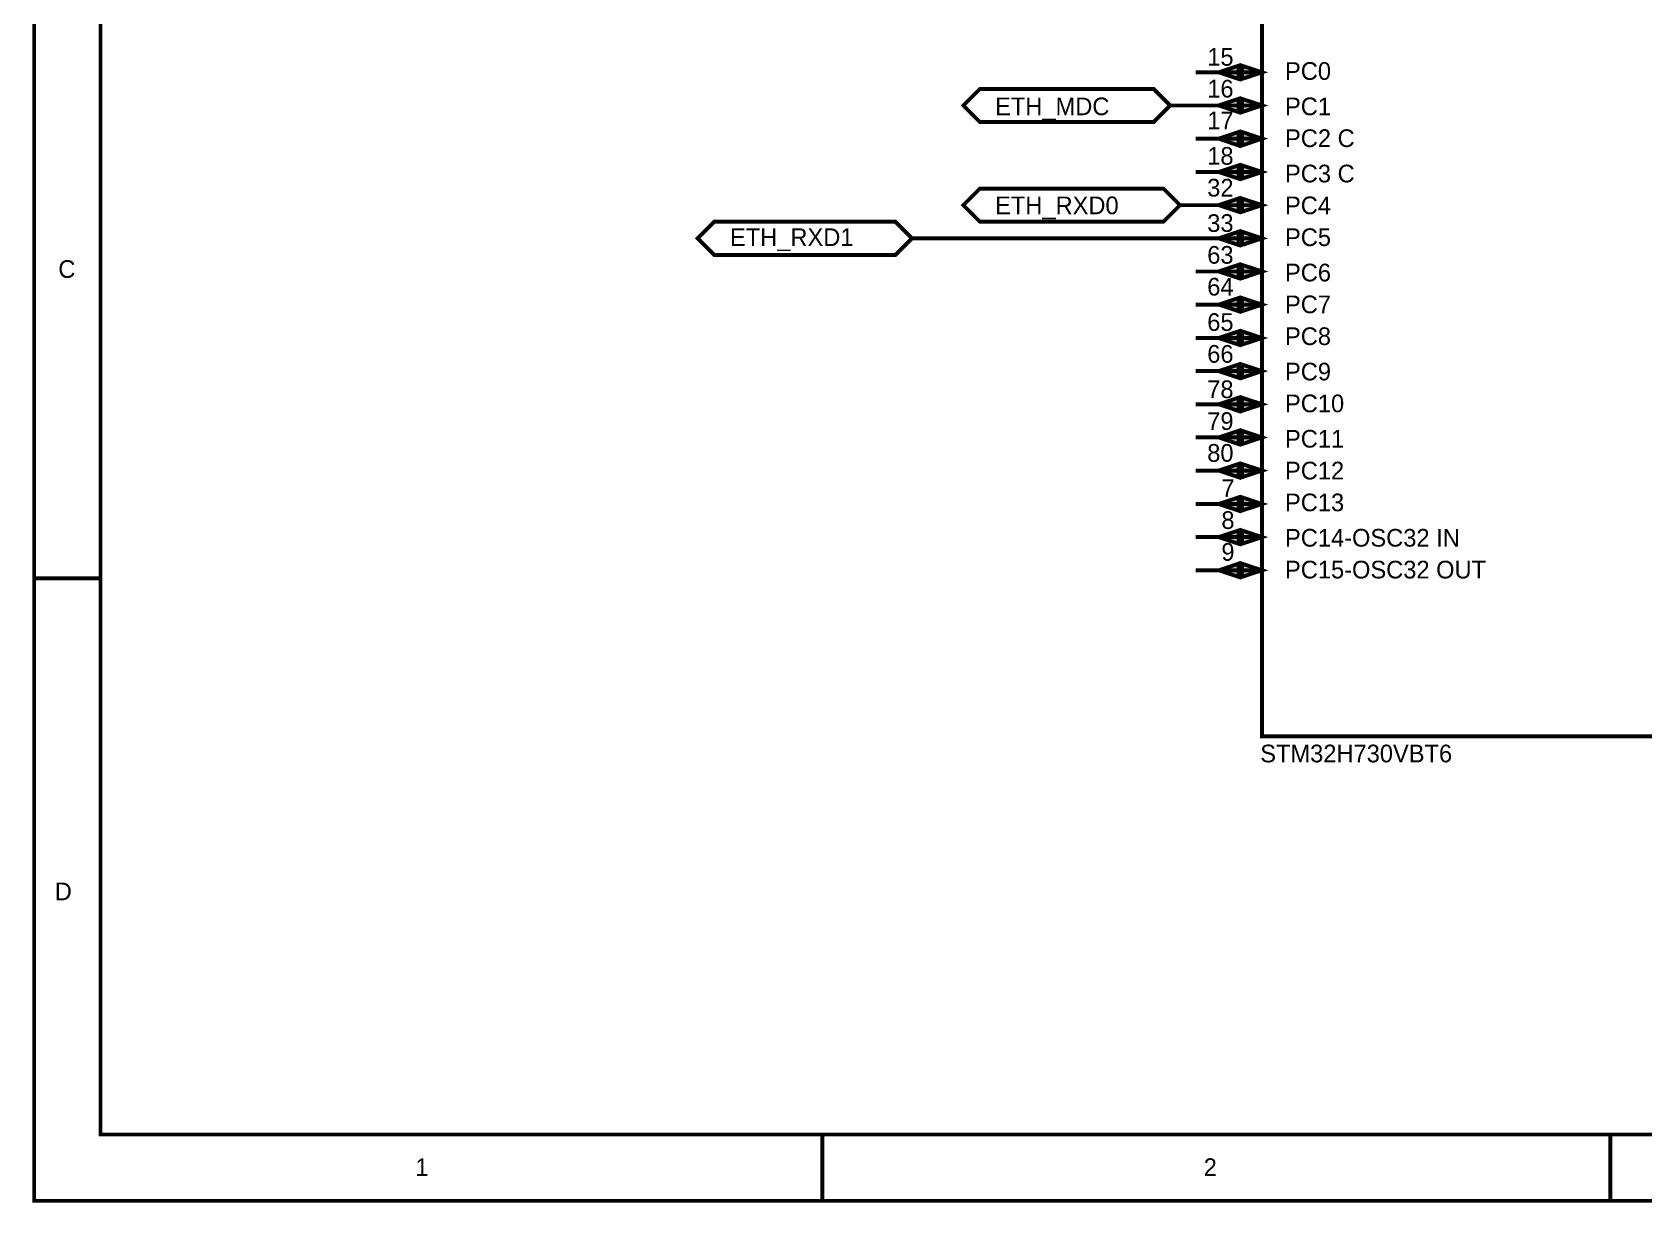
# Model space of a CAD drawing. Header units: inches. Extents: x 0 to 9.5, y -0.01 to 7.51.
# Drawn here: x -0.004 to 4.851, y -0.006 to 3.521 of the extents above; entities that cross this region are included whole.
import ezdxf

# ---------------------------------------------------------------- set-up
doc = ezdxf.new("R2010")
doc.units = ezdxf.units.IN
doc.header["$MEASUREMENT"] = 0
doc.layers.add('Sheet', color=255, linetype='Continuous')

msp = doc.modelspace()

# ---------------------------------------------------------------- linework, layer by layer
at = {"layer": 'Sheet'}
for points in [[(0.002, 7.5, 0.0118, 0.0118, 0), (9.4987, 7.5, 0.0118, 0.0118, 0), (9.4987, 0, 0.0118, 0.0118, 0), (0.002, 0, 0.0118, 0.0118, 0), (0.002, 7.5, 0.0118, 0.0118, 0)], [(0.002, 7.5, 0.0039, 0.0039, 0), (0.002, 0, 0.0039, 0.0039, 0), (9.4987, 0, 0.0039, 0.0039, 0), (9.4987, 7.5, 0.0039, 0.0039, 0), (0.002, 7.5, 0.0039, 0.0039, 0), (0.002, 7.5, 0.0039, 0.0039, 0)], [(0.2017, 7.2996, 0.0118, 0.0118, 0), (9.299, 7.2996, 0.0118, 0.0118, 0), (9.299, 0.1998, 0.0118, 0.0118, 0), (0.2017, 0.1998, 0.0118, 0.0118, 0), (0.2017, 7.2996, 0.0118, 0.0118, 0)], [(0.2017, 7.2996, 0.0039, 0.0039, 0), (0.2017, 0.1998, 0.0039, 0.0039, 0), (9.299, 0.1998, 0.0039, 0.0039, 0), (9.299, 7.2996, 0.0039, 0.0039, 0), (0.2017, 7.2996, 0.0039, 0.0039, 0), (0.2017, 7.2996, 0.0039, 0.0039, 0)], [(3.701, 6.8994, 0.0118, 0.0118, 0), (5.7997, 6.8994, 0.0118, 0.0118, 0), (5.7997, 1.3996, 0.0118, 0.0118, 0), (3.701, 1.3996, 0.0118, 0.0118, 0), (3.701, 6.8994, 0.0118, 0.0118, 0)], [(3.701, 6.8994, 0.0039, 0.0039, 0), (3.701, 1.3996, 0.0039, 0.0039, 0), (5.7997, 1.3996, 0.0039, 0.0039, 0), (5.7997, 6.8994, 0.0039, 0.0039, 0), (3.701, 6.8994, 0.0039, 0.0039, 0), (3.701, 6.8994, 0.0039, 0.0039, 0)], [(3.6304, 3.4197, 0.0118, 0.0118, 0), (3.6304, 3.3798, 0.0118, 0.0118, 0), (3.5705, 3.3998, 0.0118, 0.0118, 0), (3.6304, 3.4197, 0.0118, 0.0118, 0)], [(3.6304, 3.4197, 0.0039, 0.0039, 0), (3.6304, 3.3798, 0.0039, 0.0039, 0), (3.5705, 3.3998, 0.0039, 0.0039, 0), (3.6304, 3.4197, 0.0039, 0.0039, 0)], [(3.6404, 3.4197, 0.0118, 0.0118, 0), (3.701, 3.3998, 0.0118, 0.0118, 0), (3.6404, 3.3798, 0.0118, 0.0118, 0), (3.6404, 3.4197, 0.0118, 0.0118, 0)], [(3.6404, 3.4197, 0.0039, 0.0039, 0), (3.701, 3.3998, 0.0039, 0.0039, 0), (3.6404, 3.3798, 0.0039, 0.0039, 0), (3.6404, 3.4197, 0.0039, 0.0039, 0)], [(2.8509, 3.25, 0.0118, 0.0118, 0), (2.801, 3.2999, 0.0118, 0.0118, 0), (2.8509, 3.3498, 0.0118, 0.0118, 0), (3.3741, 3.3498, 0.0118, 0.0118, 0), (3.424, 3.2999, 0.0118, 0.0118, 0), (3.3741, 3.25, 0.0118, 0.0118, 0), (2.8509, 3.25, 0.0118, 0.0118, 0)], [(2.8509, 3.25, 0.0039, 0.0039, 0), (2.801, 3.2999, 0.0039, 0.0039, 0), (2.8509, 3.3498, 0.0039, 0.0039, 0), (3.3741, 3.3498, 0.0039, 0.0039, 0), (3.424, 3.2999, 0.0039, 0.0039, 0), (3.3741, 3.25, 0.0039, 0.0039, 0), (2.8509, 3.25, 0.0039, 0.0039, 0)], [(3.6304, 3.3199, 0.0118, 0.0118, 0), (3.6304, 3.2799, 0.0118, 0.0118, 0), (3.5705, 3.2999, 0.0118, 0.0118, 0), (3.6304, 3.3199, 0.0118, 0.0118, 0)], [(3.6304, 3.3199, 0.0039, 0.0039, 0), (3.6304, 3.2799, 0.0039, 0.0039, 0), (3.5705, 3.2999, 0.0039, 0.0039, 0), (3.6304, 3.3199, 0.0039, 0.0039, 0)], [(3.6404, 3.3199, 0.0118, 0.0118, 0), (3.701, 3.2999, 0.0118, 0.0118, 0), (3.6404, 3.2799, 0.0118, 0.0118, 0), (3.6404, 3.3199, 0.0118, 0.0118, 0)], [(3.6404, 3.3199, 0.0039, 0.0039, 0), (3.701, 3.2999, 0.0039, 0.0039, 0), (3.6404, 3.2799, 0.0039, 0.0039, 0), (3.6404, 3.3199, 0.0039, 0.0039, 0)], [(3.6304, 3.22, 0.0118, 0.0118, 0), (3.6304, 3.1794, 0.0118, 0.0118, 0), (3.5705, 3.2, 0.0118, 0.0118, 0), (3.6304, 3.22, 0.0118, 0.0118, 0)], [(3.6304, 3.22, 0.0039, 0.0039, 0), (3.6304, 3.1794, 0.0039, 0.0039, 0), (3.5705, 3.2, 0.0039, 0.0039, 0), (3.6304, 3.22, 0.0039, 0.0039, 0)], [(3.6404, 3.22, 0.0118, 0.0118, 0), (3.701, 3.2, 0.0118, 0.0118, 0), (3.6404, 3.1794, 0.0118, 0.0118, 0), (3.6404, 3.22, 0.0118, 0.0118, 0)], [(3.6404, 3.22, 0.0039, 0.0039, 0), (3.701, 3.2, 0.0039, 0.0039, 0), (3.6404, 3.1794, 0.0039, 0.0039, 0), (3.6404, 3.22, 0.0039, 0.0039, 0)], [(3.6304, 3.1195, 0.0118, 0.0118, 0), (3.6304, 3.0795, 0.0118, 0.0118, 0), (3.5705, 3.0995, 0.0118, 0.0118, 0), (3.6304, 3.1195, 0.0118, 0.0118, 0)], [(3.6304, 3.1195, 0.0039, 0.0039, 0), (3.6304, 3.0795, 0.0039, 0.0039, 0), (3.5705, 3.0995, 0.0039, 0.0039, 0), (3.6304, 3.1195, 0.0039, 0.0039, 0)], [(3.6404, 3.1195, 0.0118, 0.0118, 0), (3.701, 3.0995, 0.0118, 0.0118, 0), (3.6404, 3.0795, 0.0118, 0.0118, 0), (3.6404, 3.1195, 0.0118, 0.0118, 0)], [(3.6404, 3.1195, 0.0039, 0.0039, 0), (3.701, 3.0995, 0.0039, 0.0039, 0), (3.6404, 3.0795, 0.0039, 0.0039, 0), (3.6404, 3.1195, 0.0039, 0.0039, 0)], [(2.8509, 2.9497, 0.0118, 0.0118, 0), (2.801, 2.9996, 0.0118, 0.0118, 0), (2.8509, 3.0495, 0.0118, 0.0118, 0), (3.4041, 3.0495, 0.0118, 0.0118, 0), (3.454, 2.9996, 0.0118, 0.0118, 0), (3.4041, 2.9497, 0.0118, 0.0118, 0), (2.8509, 2.9497, 0.0118, 0.0118, 0)], [(2.8509, 2.9497, 0.0039, 0.0039, 0), (2.801, 2.9996, 0.0039, 0.0039, 0), (2.8509, 3.0495, 0.0039, 0.0039, 0), (3.4041, 3.0495, 0.0039, 0.0039, 0), (3.454, 2.9996, 0.0039, 0.0039, 0), (3.4041, 2.9497, 0.0039, 0.0039, 0), (2.8509, 2.9497, 0.0039, 0.0039, 0)], [(3.6304, 3.0196, 0.0118, 0.0118, 0), (3.6304, 2.9796, 0.0118, 0.0118, 0), (3.5705, 2.9996, 0.0118, 0.0118, 0), (3.6304, 3.0196, 0.0118, 0.0118, 0)], [(3.6304, 3.0196, 0.0039, 0.0039, 0), (3.6304, 2.9796, 0.0039, 0.0039, 0), (3.5705, 2.9996, 0.0039, 0.0039, 0), (3.6304, 3.0196, 0.0039, 0.0039, 0)], [(3.6404, 3.0196, 0.0118, 0.0118, 0), (3.701, 2.9996, 0.0118, 0.0118, 0), (3.6404, 2.9796, 0.0118, 0.0118, 0), (3.6404, 3.0196, 0.0118, 0.0118, 0)], [(3.6404, 3.0196, 0.0039, 0.0039, 0), (3.701, 2.9996, 0.0039, 0.0039, 0), (3.6404, 2.9796, 0.0039, 0.0039, 0), (3.6404, 3.0196, 0.0039, 0.0039, 0)], [(2.0508, 2.8498, 0.0118, 0.0118, 0), (2.0009, 2.8997, 0.0118, 0.0118, 0), (2.0508, 2.9497, 0.0118, 0.0118, 0), (2.5967, 2.9497, 0.0118, 0.0118, 0), (2.6466, 2.8997, 0.0118, 0.0118, 0), (2.5967, 2.8498, 0.0118, 0.0118, 0), (2.0508, 2.8498, 0.0118, 0.0118, 0)], [(2.0508, 2.8498, 0.0039, 0.0039, 0), (2.0009, 2.8997, 0.0039, 0.0039, 0), (2.0508, 2.9497, 0.0039, 0.0039, 0), (2.5967, 2.9497, 0.0039, 0.0039, 0), (2.6466, 2.8997, 0.0039, 0.0039, 0), (2.5967, 2.8498, 0.0039, 0.0039, 0), (2.0508, 2.8498, 0.0039, 0.0039, 0)], [(3.6304, 2.9197, 0.0118, 0.0118, 0), (3.6304, 2.8797, 0.0118, 0.0118, 0), (3.5705, 2.8997, 0.0118, 0.0118, 0), (3.6304, 2.9197, 0.0118, 0.0118, 0)], [(3.6304, 2.9197, 0.0039, 0.0039, 0), (3.6304, 2.8797, 0.0039, 0.0039, 0), (3.5705, 2.8997, 0.0039, 0.0039, 0), (3.6304, 2.9197, 0.0039, 0.0039, 0)], [(3.6404, 2.9197, 0.0118, 0.0118, 0), (3.701, 2.8997, 0.0118, 0.0118, 0), (3.6404, 2.8797, 0.0118, 0.0118, 0), (3.6404, 2.9197, 0.0118, 0.0118, 0)], [(3.6404, 2.9197, 0.0039, 0.0039, 0), (3.701, 2.8997, 0.0039, 0.0039, 0), (3.6404, 2.8797, 0.0039, 0.0039, 0), (3.6404, 2.9197, 0.0039, 0.0039, 0)], [(3.6304, 2.8198, 0.0118, 0.0118, 0), (3.6304, 2.7799, 0.0118, 0.0118, 0), (3.5705, 2.7998, 0.0118, 0.0118, 0), (3.6304, 2.8198, 0.0118, 0.0118, 0)], [(3.6304, 2.8198, 0.0039, 0.0039, 0), (3.6304, 2.7799, 0.0039, 0.0039, 0), (3.5705, 2.7998, 0.0039, 0.0039, 0), (3.6304, 2.8198, 0.0039, 0.0039, 0)], [(3.6404, 2.8198, 0.0118, 0.0118, 0), (3.701, 2.7998, 0.0118, 0.0118, 0), (3.6404, 2.7799, 0.0118, 0.0118, 0), (3.6404, 2.8198, 0.0118, 0.0118, 0)], [(3.6404, 2.8198, 0.0039, 0.0039, 0), (3.701, 2.7998, 0.0039, 0.0039, 0), (3.6404, 2.7799, 0.0039, 0.0039, 0), (3.6404, 2.8198, 0.0039, 0.0039, 0)], [(3.6304, 2.7199, 0.0118, 0.0118, 0), (3.6304, 2.68, 0.0118, 0.0118, 0), (3.5705, 2.7, 0.0118, 0.0118, 0), (3.6304, 2.7199, 0.0118, 0.0118, 0)], [(3.6304, 2.7199, 0.0039, 0.0039, 0), (3.6304, 2.68, 0.0039, 0.0039, 0), (3.5705, 2.7, 0.0039, 0.0039, 0), (3.6304, 2.7199, 0.0039, 0.0039, 0)], [(3.6404, 2.7199, 0.0118, 0.0118, 0), (3.701, 2.7, 0.0118, 0.0118, 0), (3.6404, 2.68, 0.0118, 0.0118, 0), (3.6404, 2.7199, 0.0118, 0.0118, 0)], [(3.6404, 2.7199, 0.0039, 0.0039, 0), (3.701, 2.7, 0.0039, 0.0039, 0), (3.6404, 2.68, 0.0039, 0.0039, 0), (3.6404, 2.7199, 0.0039, 0.0039, 0)], [(3.6304, 2.6194, 0.0118, 0.0118, 0), (3.6304, 2.5795, 0.0118, 0.0118, 0), (3.5705, 2.5994, 0.0118, 0.0118, 0), (3.6304, 2.6194, 0.0118, 0.0118, 0)], [(3.6304, 2.6194, 0.0039, 0.0039, 0), (3.6304, 2.5795, 0.0039, 0.0039, 0), (3.5705, 2.5994, 0.0039, 0.0039, 0), (3.6304, 2.6194, 0.0039, 0.0039, 0)], [(3.6404, 2.6194, 0.0118, 0.0118, 0), (3.701, 2.5994, 0.0118, 0.0118, 0), (3.6404, 2.5795, 0.0118, 0.0118, 0), (3.6404, 2.6194, 0.0118, 0.0118, 0)], [(3.6404, 2.6194, 0.0039, 0.0039, 0), (3.701, 2.5994, 0.0039, 0.0039, 0), (3.6404, 2.5795, 0.0039, 0.0039, 0), (3.6404, 2.6194, 0.0039, 0.0039, 0)], [(3.6304, 2.5195, 0.0118, 0.0118, 0), (3.6304, 2.4796, 0.0118, 0.0118, 0), (3.5705, 2.4996, 0.0118, 0.0118, 0), (3.6304, 2.5195, 0.0118, 0.0118, 0)], [(3.6404, 2.5195, 0.0118, 0.0118, 0), (3.701, 2.4996, 0.0118, 0.0118, 0), (3.6404, 2.4796, 0.0118, 0.0118, 0), (3.6404, 2.5195, 0.0118, 0.0118, 0)], [(3.6304, 2.5195, 0.0039, 0.0039, 0), (3.6304, 2.4796, 0.0039, 0.0039, 0), (3.5705, 2.4996, 0.0039, 0.0039, 0), (3.6304, 2.5195, 0.0039, 0.0039, 0)], [(3.6404, 2.5195, 0.0039, 0.0039, 0), (3.701, 2.4996, 0.0039, 0.0039, 0), (3.6404, 2.4796, 0.0039, 0.0039, 0), (3.6404, 2.5195, 0.0039, 0.0039, 0)], [(3.6304, 2.4197, 0.0118, 0.0118, 0), (3.6304, 2.3797, 0.0118, 0.0118, 0), (3.5705, 2.3997, 0.0118, 0.0118, 0), (3.6304, 2.4197, 0.0118, 0.0118, 0)], [(3.6404, 2.4197, 0.0118, 0.0118, 0), (3.701, 2.3997, 0.0118, 0.0118, 0), (3.6404, 2.3797, 0.0118, 0.0118, 0), (3.6404, 2.4197, 0.0118, 0.0118, 0)], [(3.6304, 2.4197, 0.0039, 0.0039, 0), (3.6304, 2.3797, 0.0039, 0.0039, 0), (3.5705, 2.3997, 0.0039, 0.0039, 0), (3.6304, 2.4197, 0.0039, 0.0039, 0)], [(3.6404, 2.4197, 0.0039, 0.0039, 0), (3.701, 2.3997, 0.0039, 0.0039, 0), (3.6404, 2.3797, 0.0039, 0.0039, 0), (3.6404, 2.4197, 0.0039, 0.0039, 0)], [(3.6304, 2.3198, 0.0118, 0.0118, 0), (3.6304, 2.2798, 0.0118, 0.0118, 0), (3.5705, 2.2998, 0.0118, 0.0118, 0), (3.6304, 2.3198, 0.0118, 0.0118, 0)], [(3.6304, 2.3198, 0.0039, 0.0039, 0), (3.6304, 2.2798, 0.0039, 0.0039, 0), (3.5705, 2.2998, 0.0039, 0.0039, 0), (3.6304, 2.3198, 0.0039, 0.0039, 0)], [(3.6404, 2.3198, 0.0118, 0.0118, 0), (3.701, 2.2998, 0.0118, 0.0118, 0), (3.6404, 2.2798, 0.0118, 0.0118, 0), (3.6404, 2.3198, 0.0118, 0.0118, 0)], [(3.6404, 2.3198, 0.0039, 0.0039, 0), (3.701, 2.2998, 0.0039, 0.0039, 0), (3.6404, 2.2798, 0.0039, 0.0039, 0), (3.6404, 2.3198, 0.0039, 0.0039, 0)], [(3.6304, 2.2199, 0.0118, 0.0118, 0), (3.6304, 2.18, 0.0118, 0.0118, 0), (3.5705, 2.1999, 0.0118, 0.0118, 0), (3.6304, 2.2199, 0.0118, 0.0118, 0)], [(3.6304, 2.2199, 0.0039, 0.0039, 0), (3.6304, 2.18, 0.0039, 0.0039, 0), (3.5705, 2.1999, 0.0039, 0.0039, 0), (3.6304, 2.2199, 0.0039, 0.0039, 0)], [(3.6404, 2.2199, 0.0118, 0.0118, 0), (3.701, 2.1999, 0.0118, 0.0118, 0), (3.6404, 2.18, 0.0118, 0.0118, 0), (3.6404, 2.2199, 0.0118, 0.0118, 0)], [(3.6404, 2.2199, 0.0039, 0.0039, 0), (3.701, 2.1999, 0.0039, 0.0039, 0), (3.6404, 2.18, 0.0039, 0.0039, 0), (3.6404, 2.2199, 0.0039, 0.0039, 0)], [(3.6304, 2.1194, 0.0118, 0.0118, 0), (3.6304, 2.0794, 0.0118, 0.0118, 0), (3.5705, 2.0994, 0.0118, 0.0118, 0), (3.6304, 2.1194, 0.0118, 0.0118, 0)], [(3.6304, 2.1194, 0.0039, 0.0039, 0), (3.6304, 2.0794, 0.0039, 0.0039, 0), (3.5705, 2.0994, 0.0039, 0.0039, 0), (3.6304, 2.1194, 0.0039, 0.0039, 0)], [(3.6404, 2.1194, 0.0118, 0.0118, 0), (3.701, 2.0994, 0.0118, 0.0118, 0), (3.6404, 2.0794, 0.0118, 0.0118, 0), (3.6404, 2.1194, 0.0118, 0.0118, 0)], [(3.6404, 2.1194, 0.0039, 0.0039, 0), (3.701, 2.0994, 0.0039, 0.0039, 0), (3.6404, 2.0794, 0.0039, 0.0039, 0), (3.6404, 2.1194, 0.0039, 0.0039, 0)], [(3.6304, 2.0195, 0.0118, 0.0118, 0), (3.6304, 1.9795, 0.0118, 0.0118, 0), (3.5705, 1.9995, 0.0118, 0.0118, 0), (3.6304, 2.0195, 0.0118, 0.0118, 0)], [(3.6304, 2.0195, 0.0039, 0.0039, 0), (3.6304, 1.9795, 0.0039, 0.0039, 0), (3.5705, 1.9995, 0.0039, 0.0039, 0), (3.6304, 2.0195, 0.0039, 0.0039, 0)], [(3.6404, 2.0195, 0.0118, 0.0118, 0), (3.701, 1.9995, 0.0118, 0.0118, 0), (3.6404, 1.9795, 0.0118, 0.0118, 0), (3.6404, 2.0195, 0.0118, 0.0118, 0)], [(3.6404, 2.0195, 0.0039, 0.0039, 0), (3.701, 1.9995, 0.0039, 0.0039, 0), (3.6404, 1.9795, 0.0039, 0.0039, 0), (3.6404, 2.0195, 0.0039, 0.0039, 0)], [(3.6304, 1.9196, 0.0118, 0.0118, 0), (3.6304, 1.8797, 0.0118, 0.0118, 0), (3.5705, 1.8996, 0.0118, 0.0118, 0), (3.6304, 1.9196, 0.0118, 0.0118, 0)], [(3.6304, 1.9196, 0.0039, 0.0039, 0), (3.6304, 1.8797, 0.0039, 0.0039, 0), (3.5705, 1.8996, 0.0039, 0.0039, 0), (3.6304, 1.9196, 0.0039, 0.0039, 0)], [(3.6404, 1.9196, 0.0118, 0.0118, 0), (3.701, 1.8996, 0.0118, 0.0118, 0), (3.6404, 1.8797, 0.0118, 0.0118, 0), (3.6404, 1.9196, 0.0118, 0.0118, 0)], [(3.6404, 1.9196, 0.0039, 0.0039, 0), (3.701, 1.8996, 0.0039, 0.0039, 0), (3.6404, 1.8797, 0.0039, 0.0039, 0), (3.6404, 1.9196, 0.0039, 0.0039, 0)]]:
    msp.add_lwpolyline(points, format="xyseb", close=True, dxfattribs=at)
for points in [[(3.701, 3.3998, 0.0118, 0.0118, 0), (3.5006, 3.3998, 0.0118, 0.0118, 0)], [(3.5006, 3.2999, 0.0118, 0.0118, 0), (3.424, 3.2999, 0.0118, 0.0118, 0)], [(3.701, 3.2999, 0.0118, 0.0118, 0), (3.5006, 3.2999, 0.0118, 0.0118, 0)], [(3.701, 3.2, 0.0118, 0.0118, 0), (3.5006, 3.2, 0.0118, 0.0118, 0)], [(3.701, 3.0995, 0.0118, 0.0118, 0), (3.5006, 3.0995, 0.0118, 0.0118, 0)], [(3.5006, 2.9996, 0.0118, 0.0118, 0), (3.454, 2.9996, 0.0118, 0.0118, 0)], [(3.701, 2.9996, 0.0118, 0.0118, 0), (3.5006, 2.9996, 0.0118, 0.0118, 0)], [(2.6466, 2.8997, 0.0118, 0.0118, 0), (3.5006, 2.8997, 0.0118, 0.0118, 0)], [(3.701, 2.8997, 0.0118, 0.0118, 0), (3.5006, 2.8997, 0.0118, 0.0118, 0)], [(3.701, 2.7998, 0.0118, 0.0118, 0), (3.5006, 2.7998, 0.0118, 0.0118, 0)], [(3.701, 2.7, 0.0118, 0.0118, 0), (3.5006, 2.7, 0.0118, 0.0118, 0)], [(3.701, 2.5994, 0.0118, 0.0118, 0), (3.5006, 2.5994, 0.0118, 0.0118, 0)], [(3.701, 2.4996, 0.0118, 0.0118, 0), (3.5006, 2.4996, 0.0118, 0.0118, 0)], [(3.701, 2.3997, 0.0118, 0.0118, 0), (3.5006, 2.3997, 0.0118, 0.0118, 0)], [(3.701, 2.2998, 0.0118, 0.0118, 0), (3.5006, 2.2998, 0.0118, 0.0118, 0)], [(3.701, 2.1999, 0.0118, 0.0118, 0), (3.5006, 2.1999, 0.0118, 0.0118, 0)], [(3.701, 2.0994, 0.0118, 0.0118, 0), (3.5006, 2.0994, 0.0118, 0.0118, 0)], [(3.701, 1.9995, 0.0118, 0.0118, 0), (3.5006, 1.9995, 0.0118, 0.0118, 0)], [(3.701, 1.8996, 0.0118, 0.0118, 0), (3.5006, 1.8996, 0.0118, 0.0118, 0)], [(0.002, 1.875, 0.0118, 0.0118, 0), (0.2017, 1.875, 0.0118, 0.0118, 0)], [(2.3763, 0, 0.0118, 0.0118, 0), (2.3763, 0.1998, 0.0118, 0.0118, 0)], [(4.75, 0, 0.0118, 0.0118, 0), (4.75, 0.1998, 0.0118, 0.0118, 0)]]:
    msp.add_lwpolyline(points, format="xyseb", dxfattribs=at)
for points in [[(3.6319, 3.4227), (3.5638, 3.4), (3.6319, 3.3773)], [(3.638, 3.3773), (3.7062, 3.4), (3.638, 3.4227)], [(3.6319, 3.3227), (3.5638, 3.3), (3.6319, 3.2773)], [(3.638, 3.2773), (3.7062, 3.3), (3.638, 3.3227)], [(3.6319, 3.2227), (3.5638, 3.2), (3.6319, 3.1773)], [(3.638, 3.1773), (3.7062, 3.2), (3.638, 3.2227)], [(3.6319, 3.1227), (3.5638, 3.1), (3.6319, 3.0773)], [(3.638, 3.0773), (3.7062, 3.1), (3.638, 3.1227)], [(3.6319, 3.0227), (3.5638, 3), (3.6319, 2.9773)], [(3.638, 2.9773), (3.7062, 3), (3.638, 3.0227)], [(3.6319, 2.9227), (3.5638, 2.9), (3.6319, 2.8773)], [(3.638, 2.8773), (3.7062, 2.9), (3.638, 2.9227)], [(3.6319, 2.8227), (3.5638, 2.8), (3.6319, 2.7773)], [(3.638, 2.7773), (3.7062, 2.8), (3.638, 2.8227)], [(3.6319, 2.7227), (3.5638, 2.7), (3.6319, 2.6773)], [(3.638, 2.6773), (3.7062, 2.7), (3.638, 2.7227)], [(3.6319, 2.6227), (3.5638, 2.6), (3.6319, 2.5773)], [(3.638, 2.5773), (3.7062, 2.6), (3.638, 2.6227)], [(3.6319, 2.5227), (3.5638, 2.5), (3.6319, 2.4773)], [(3.638, 2.4773), (3.7062, 2.5), (3.638, 2.5227)], [(3.6319, 2.4227), (3.5638, 2.4), (3.6319, 2.3773)], [(3.638, 2.3773), (3.7062, 2.4), (3.638, 2.4227)], [(3.6319, 2.3227), (3.5638, 2.3), (3.6319, 2.2773)], [(3.638, 2.2773), (3.7062, 2.3), (3.638, 2.3227)], [(3.6319, 2.2227), (3.5638, 2.2), (3.6319, 2.1773)], [(3.638, 2.1773), (3.7062, 2.2), (3.638, 2.2227)], [(3.6319, 2.1227), (3.5638, 2.1), (3.6319, 2.0773)], [(3.638, 2.0773), (3.7062, 2.1), (3.638, 2.1227)], [(3.6319, 2.0227), (3.5638, 2), (3.6319, 1.9773)], [(3.638, 1.9773), (3.7062, 2), (3.638, 2.0227)], [(3.6319, 1.9227), (3.5638, 1.9), (3.6319, 1.8773)], [(3.638, 1.8773), (3.7062, 1.9), (3.638, 1.9227)]]:
    msp.add_solid(points, dxfattribs=at)

# ---------------------------------------------------------------- texts
for s, height, p in [('15', 0.05327, (3.5359, 3.4197)), ('PC0', 0.05327, (3.7702, 3.3771)), ('16', 0.05327, (3.5359, 3.3239)), ('ETH_MDC', 0.05327, (2.8969, 3.2706)), ('PC1', 0.05327, (3.7702, 3.2706)), ('17', 0.05327, (3.5359, 3.228)), ('PC2 C', 0.05327, (3.7702, 3.1747)), ('18', 0.05327, (3.5359, 3.1214)), ('PC3 C', 0.05327, (3.7702, 3.0682)), ('32', 0.05327, (3.5359, 3.0256)), ('ETH_RXD0', 0.05327, (2.8969, 2.9723)), ('PC4', 0.05327, (3.7702, 2.9723)), ('33', 0.05327, (3.5359, 2.919)), ('ETH_RXD1', 0.05327, (2.0981, 2.8764)), ('PC5', 0.05327, (3.7702, 2.8764)), ('63', 0.05327, (3.5359, 2.8232)), ('C', 0.0533, (0.0746, 2.7805)), ('PC6', 0.05327, (3.7702, 2.7699)), ('64', 0.05327, (3.5359, 2.7273)), ('PC7', 0.05327, (3.7702, 2.674)), ('65', 0.05327, (3.5359, 2.6207)), ('PC8', 0.05327, (3.7702, 2.5781)), ('66', 0.05327, (3.5359, 2.5249)), ('PC9', 0.05327, (3.7702, 2.4716)), ('78', 0.05327, (3.5359, 2.4183)), ('PC10', 0.05327, (3.7702, 2.3757)), ('79', 0.05327, (3.5359, 2.3224)), ('PC11', 0.05327, (3.7702, 2.2692)), ('80', 0.05327, (3.5359, 2.2266)), ('PC12', 0.05327, (3.7702, 2.1733)), ('7', 0.0533, (3.5785, 2.12)), ('PC13', 0.05327, (3.7702, 2.0774)), ('8', 0.0533, (3.5785, 2.0241)), ('PC14-OSC32 IN', 0.053267, (3.7702, 1.9709)), ('9', 0.0533, (3.5785, 1.9283)), ('PC15-OSC32 OUT', 0.053267, (3.7702, 1.875)), ('STM32H730VBT6', 0.053267, (3.6956, 1.321)), ('D', 0.0533, (0.0639, 0.9055)), ('1', 0.0533, (1.1502, 0.0746)), ('2', 0.0533, (3.5252, 0.0746))]:
    msp.add_text(s, height=height, dxfattribs=at).set_placement(p)

doc.saveas('drawing.dxf')
